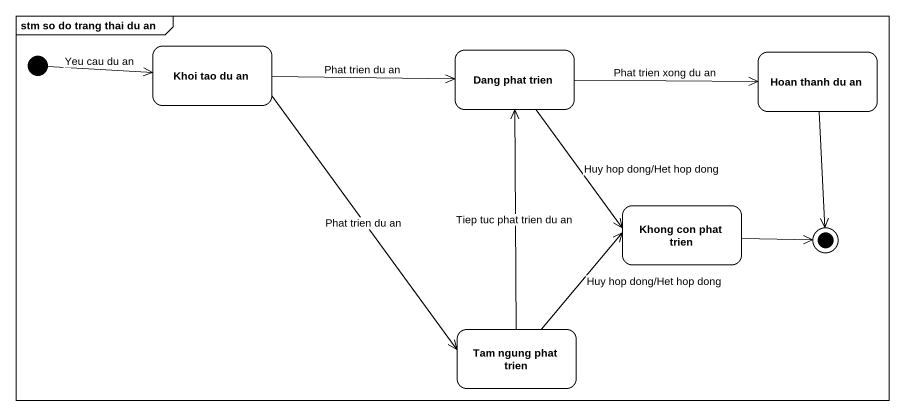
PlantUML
@startuml
mainframe stm so do trang thai du an
hide empty description
state "Khoi tao du an" as Khoi_tao_du_an
state "Dang phat trien" as Dang_phat_trien
state "Hoan thanh du an" as Hoan_thanh_du_an
state "Khong con phat trien" as Khong_con_phat_trien
state "Tam ngung phat trien" as Tam_ngung_phat_trien
[*] -right-> Khoi_tao_du_an : Yeu cau du an
Khoi_tao_du_an -right-> Dang_phat_trien : Phat trien du an
Khoi_tao_du_an --> Tam_ngung_phat_trien : Phat trien du an
Dang_phat_trien -right-> Hoan_thanh_du_an : Phat trien xong du an
Dang_phat_trien --> Khong_con_phat_trien : Huy hop dong/Het hop dong
Tam_ngung_phat_trien -up-> Dang_phat_trien : Tiep tuc phat trien du an
Tam_ngung_phat_trien -up-> Khong_con_phat_trien : Huy hop dong/Het hop dong
Hoan_thanh_du_an --> [*]
Khong_con_phat_trien -right-> [*]
@enduml
